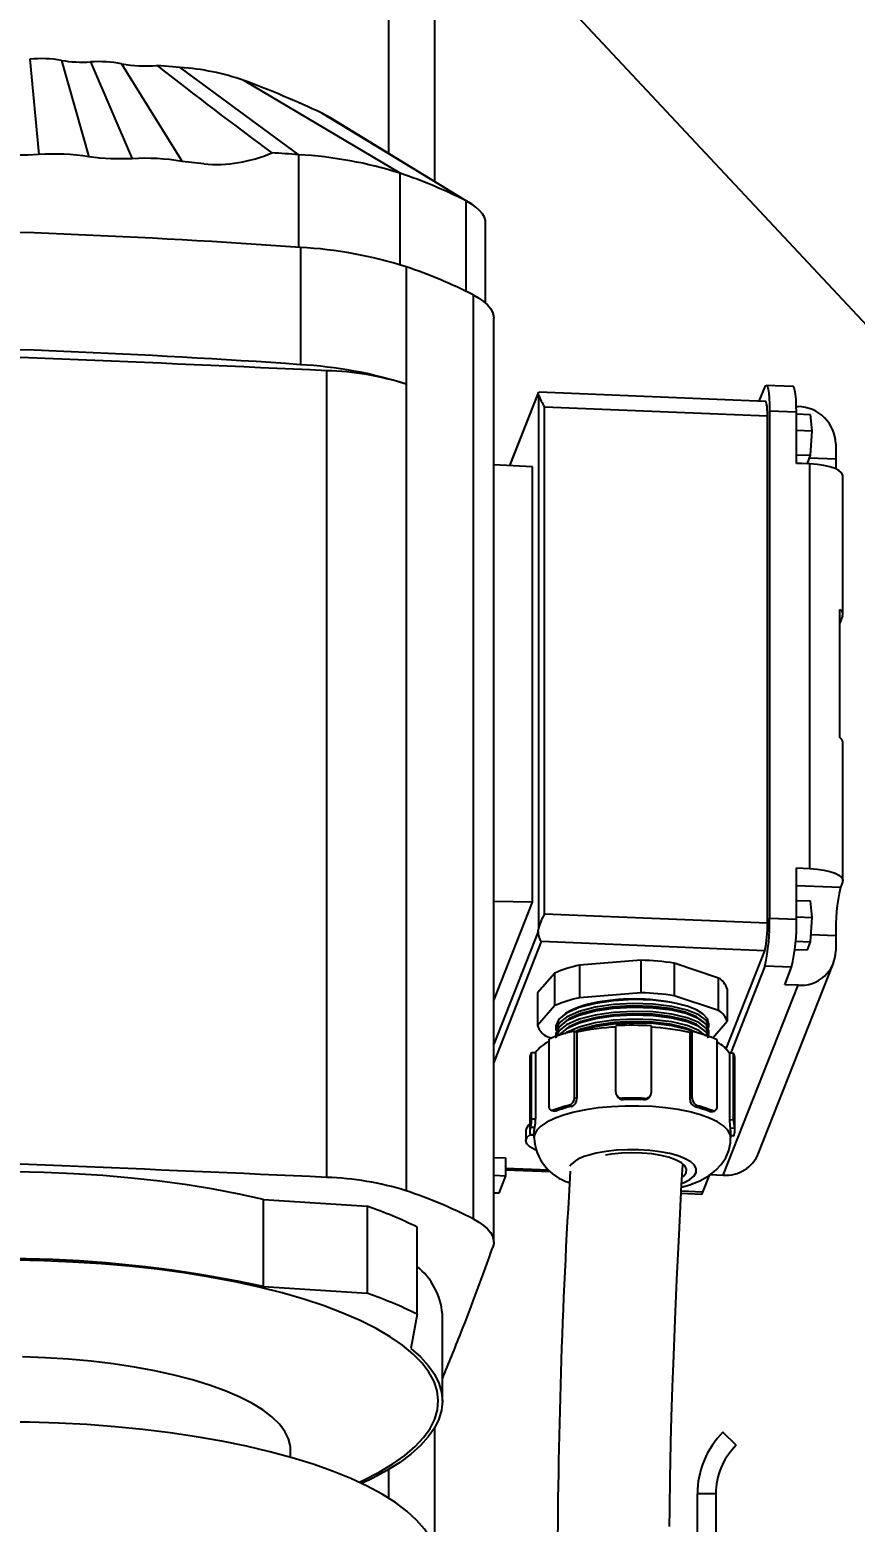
# Model space of a CAD drawing. Header units: feet. Extents: x -17 to 453, y -41 to 31.
# Drawn here: x 50.478 to 50.766, y 5.074 to 5.596 of the extents above; entities that cross this region are included whole.
import ezdxf
from ezdxf import colors
from ezdxf.entities.mleader import LeaderData, LeaderLine
from ezdxf.enums import TextEntityAlignment as Align
from ezdxf.math import Vec2, Vec3

# ---------------------------------------------------------------- set-up
doc = ezdxf.new("R2018")
doc.units = ezdxf.units.FT
doc.header["$MEASUREMENT"] = 0
doc.layers.add('G-ANNO-TEXT', color=1, linetype='Continuous')
doc.styles.add('NEI-A', font='arial.ttf')
doc.styles.get("Standard").update_dxf_attribs({"font": 'arial.ttf'})

# ---------------------------------------------------------------- blocks, each defined once
blk = doc.blocks.new('DETAIL_TITLE')
at = {"style": 'NEI-A', "flags": 8}
blk.add_attdef('#', text='', height=0.2, dxfattribs=at).set_placement((0.5922, -0.5109), align=Align.MIDDLE_CENTER)
at = {"lineweight": 30, "style": '', "flags": 104}
blk.add_attdef('DETAIL_TITLE', text='', height=0.2, dxfattribs=at).set_placement((0.909896588761212, -0.5251383791434918), align=Align.BOTTOM_LEFT)
at = {"style": 'NEI-A'}
for tag, p in [('SCALE:', (0.9386493124493107, -0.7379200523425924)), ('1"_=_', (1.547398728572484, -0.7379200523425924))]:
    blk.add_attdef(tag, text='', height=0.1, dxfattribs=at).set_placement(p, align=Align.BOTTOM_LEFT)

msp = doc.modelspace()

# ---------------------------------------------------------------- linework, layer by layer
for p, q in [((50.60309972655814, 6.140817987176222), (50.60309972655814, 5.553208377279431)), ((50.61935684085834, 5.543241543991707), (50.61935684085834, 6.138117106595484)), ((50.66021250153087, 5.217973520533912), (50.66138581917958, 5.217699689490535)), ((50.66079916035523, 5.218031620325396), (50.66197495626903, 5.217757168278238)), ((50.71549448259905, 5.21753510911279), (50.71669153639239, 5.217799669662186)), ((50.71605537551643, 5.217470678532729), (50.71725168755523, 5.217735069456092)), ((50.65123046380573, 5.210883169584315), (50.65123046380573, 5.207295521475745)), ((50.65425322272259, 5.211921178846126), (50.65283009480185, 5.212008724567019)), ((50.65319910330012, 5.21505950915463), (50.65461891920069, 5.21497218912261)), ((50.72244897172089, 5.21469072922025), (50.72387520466053, 5.214766237242801)), ((50.72418317078689, 5.211712626512975), (50.72275360282693, 5.2116369503019)), ((50.65273172320251, 5.209513568739707), (50.65401640752974, 5.20958156002896)), ((50.65281743322471, 5.209384425827873), (50.65401640752974, 5.209447896152083)), ((50.65401640752974, 5.210613068876166), (50.65401640752974, 5.208334886308313)), ((50.7228985094598, 5.208334886308313), (50.7228985094598, 5.210613068876166)), ((50.7228985094598, 5.209290435755218), (50.72408482793772, 5.209217472123173)), ((50.7228985094598, 5.209155584496106), (50.72398077530376, 5.209089006277962)), ((50.72408482793772, 5.209217472123173), (50.72398077530376, 5.209089403030381)), ((50.63994863631861, 5.201498077403484), (50.64408020324113, 5.201326770922259)), ((50.64408020324113, 5.201326770922259), (50.64408020324113, 5.195048301919241)), ((50.63994863631861, 5.195219606962953), (50.64408020324113, 5.195048301919241)), ((50.65928272661599, 5.196974659968518), (50.64408020324113, 5.197605062184392)), ((50.64408020324113, 5.197188186081977), (50.6598187103816, 5.196535571480773)), ((50.71318007624799, 5.189358354751928), (50.71558418314559, 5.195461561249617)), ((50.71558418314559, 5.195461561249617), (50.72028698729849, 5.195266518623777)), ((50.64408020324113, 5.195048301919241), (50.64167610209358, 5.188945151484395)), ((50.55942210394216, 5.186742363375901), (50.59570319199305, 5.184393872254676)), ((50.55942210394216, 5.156247013763464), (50.55942210394216, 5.186742363375901)), ((50.64167610209358, 5.188945151484395), (50.63994863631861, 5.189016759545682)), ((50.70555811730947, 5.188944868295167), (50.71263010264716, 5.18865165388369)), ((50.71318007624799, 5.189358354751928), (50.70559581453915, 5.18967281985538)), ((50.59570319199305, 5.184393872254676), (50.59570319199305, 5.153898580142592)), ((50.61310561552131, 5.146597869911332), (50.61310561552131, 5.17709316202342)), ((50.55942210394216, 5.156247013763464), (50.59570319199305, 5.153898580142592)), ((50.61310561552131, 5.146597869911332), (50.61098695761292, 5.134614420274408)), ((50.62196548225209, 5.11611179079288), (50.62196548225209, 5.146607081467456)), ((50.61935684085834, 5.06436958304157), (50.61935684085834, 5.106966052445364)), ((50.72474868673242, 5.100668874265855), (50.72016750732053, 5.105250052240239)), ((50.56886548997818, 5.096476483472751), (50.56886548997818, 5.099070263900954)), ((50.60309972655814, 5.092181966307418), (50.60309972655814, 5.082226211899693)), ((50.71769445175288, 5.083638482316776), (50.71121568027947, 5.083638482316776)), ((50.71121568027947, 4.480181823305688), (50.71121568027947, 5.083638482316776)), ((50.71769445175288, 5.083638482316776), (50.71769445175288, 4.672887327283329))]:
    msp.add_line(p, q)
at = {"flags": 128}
for points in [[(50.66441741015024, 5.21633658906053), (50.66121894166284, 5.215173223284957), (50.65855064365561, 5.213876757135937), (50.65646445619502, 5.212472454829904), (50.65500098027847, 5.210987558595329), (50.65418867282931, 5.209451061546369), (50.65401640752974, 5.208329800402327)], [(50.66197495626903, 5.217757168278238), (50.66147242620725, 5.217684372834713), (50.66139166121517, 5.217719471048555)], [(50.71604808447201, 5.217503912297717), (50.71582059583597, 5.217454852998811), (50.71549448259905, 5.21753510911279)], [(50.65470386446823, 5.203988937954621), (50.65420144940715, 5.204211843812731), (50.65252509569358, 5.205204525548373), (50.65152153632916, 5.206288652966165), (50.65123464983123, 5.207416752339372), (50.65167693102595, 5.208539538680208), (50.65272539816397, 5.209535385810137)], [(50.65281557021336, 5.209414606324259), (50.65278584253225, 5.209397990160518), (50.65273172320251, 5.209513568739707)], [(50.7056691734861, 5.191088708482008), (50.70855255155375, 5.191921388305298), (50.71232394203182, 5.193456246594275), (50.71531527125718, 5.195160150163201), (50.71767031885584, 5.196996985917044), (50.71959633334053, 5.199055652272444), (50.72112074237833, 5.201367294294158), (50.72220458948194, 5.20391043416382), (50.72279610133585, 5.206620356674646), (50.72281995248117, 5.208319230400429)], [(50.70600461327984, 5.192427392825751), (50.70663959539863, 5.192699980424051), (50.70863484605513, 5.193788798432928), (50.71001705097655, 5.194973528463665), (50.7107441544066, 5.196218112046578), (50.71079405896064, 5.197484734076264), (50.71016535013009, 5.198734969943613), (50.7088769627803, 5.199930721354006), (50.70696824440099, 5.201035758774202), (50.70449699434432, 5.202016458874342), (50.7015384460687, 5.202843092535796), (50.69818240937126, 5.203490391229613), (50.69453089562358, 5.203938862337024), (50.69069485175161, 5.204174769024339), (50.68679081946537, 5.204190930935313), (50.68293742198768, 5.203986958505061), (50.67925171278164, 5.203568952520763), (50.67584577153017, 5.202949685247738), (50.67282301836335, 5.202147920487802)], [(50.70617461881564, 5.194693255943543), (50.70650530333042, 5.194989353997586), (50.70731933579009, 5.196132824651947), (50.70745164409621, 5.197305630547534), (50.70689748446986, 5.198465322050724), (50.70567680378258, 5.199570079156711), (50.70383380830371, 5.200579941997033), (50.70143507193886, 5.201458343223891), (50.69856729946629, 5.202173580019139), (50.69533412951748, 5.202699874975712), (50.69185239705421, 5.203018071851899), (50.68824796459337, 5.203116752515633), (50.68465110492868, 5.202992354820212), (50.68119180910213, 5.202649347980362), (50.67904219875513, 5.202308373777901)], [(50.55942210394216, 5.186742363375901), (50.55084979071339, 5.188648150674847), (50.54189994168436, 5.190361605051962), (50.53261350860463, 5.191874759833704), (50.52303297273301, 5.193180778228422), (50.51320220683681, 5.194273609761749), (50.50316619919013, 5.195148339591244), (50.49297089257286, 5.195800895254591), (50.482662891019, 5.196228283858551), (50.47228943681634, 5.196428583453923), (50.46189795625385, 5.196400889847693), (50.45153603662147, 5.196145315165547), (50.44125106395791, 5.195663048227226), (50.43109015980026, 5.194956233795795), (50.42109979018164, 5.194028152266245), (50.41132569663073, 5.192883041414394)], [(50.70150261185037, 5.072203199332179), (50.70155478191822, 5.07806942676102), (50.70160711873709, 5.082351059535352), (50.70164735748227, 5.085141407786191), (50.70167629165854, 5.086967785663818), (50.7017203196768, 5.089538281325156), (50.70182239429872, 5.094805303353203), (50.701981152766, 5.101795221315884), (50.70221485143984, 5.110550251970425), (50.70254401219534, 5.121122165757244), (50.70293404857171, 5.132093830604635), (50.70343134610162, 5.144598319666111), (50.70405072837534, 5.158690512713543), (50.70480620247825, 5.174431108554243), (50.70571048748782, 5.191886685406365), (50.70610159912076, 5.198954484718561)], [(50.71263010264716, 5.18865165388369), (50.71285176074767, 5.188766158643839), (50.71318007624799, 5.189358354751928)], [(50.63272665556703, 5.179983547946259), (50.63469633006773, 5.178860140601641), (50.63636835975494, 5.177686995453987), (50.63773095130684, 5.176472480241772), (50.6387744676647, 5.175225185517341), (50.63949157178384, 5.17395381395872), (50.63987716338313, 5.172667408933501), (50.63992851119598, 5.171375068434616), (50.63964529897045, 5.17008583726718)], [(50.61931533135545, 5.109852311280559), (50.62026683565271, 5.113137700172549), (50.62053988181629, 5.116436317020129), (50.6201332335887, 5.119733519359096), (50.61904867923079, 5.12301450084923), (50.61729111202243, 5.126264680839197), (50.61486835776123, 5.129469531865494), (50.61179123801318, 5.132614701840664), (50.60807348386191, 5.135686169304284), (50.60373171865869, 5.138670206047719), (50.59878531427158, 5.141553470552166), (50.59325639108535, 5.144323134489486), (50.58716962825035, 5.146966819471743), (50.58055221768225, 5.149472655989127), (50.57343369731103, 5.151829569474165), (50.56584584758031, 5.154026874924257), (50.55782261669692, 5.156054853342679), (50.54939976987879, 5.157904459924334), (50.54061497560542, 5.15956744624396), (50.53150744336567, 5.161036292693245), (50.52211786040748, 5.162304498857585), (50.51248815598629, 5.163366413890047), (50.50266132311404, 5.16421729257422), (50.49268129205841, 5.164853289574177), (50.48259260834078, 5.165271636248052), (50.47244031198559, 5.165470353146281)], [(50.61098695761292, 5.134614420274408), (50.61431524464128, 5.131643722174745), (50.6170564185925, 5.128610514006727), (50.6191994163992, 5.125527005969744), (50.6207356245089, 5.1224056885774), (50.62165890763422, 5.119258994842946), (50.62196548225209, 5.116099638093837), (50.62165415810529, 5.11294034028259), (50.62072616570128, 5.109793816174163)], [(50.56886548997818, 5.099070263900954), (50.56880004307943, 5.100246854757104), (50.56817023599218, 5.102899187792056), (50.56687617335781, 5.105526086984542), (50.56492646872879, 5.108110030540315), (50.56233410568422, 5.110633785604373), (50.55911631132906, 5.113080618137264), (50.55529451029386, 5.115434196601983), (50.55089412923351, 5.117678865090639), (50.54594448182667, 5.119799700824821), (50.54047849277386, 5.12178257884346), (50.53453251379661, 5.1236143258163), (50.52814615113622, 5.125282735856471), (50.52136188030151, 5.126776732958996), (50.51422483906742, 5.128086310625397), (50.50678255147358, 5.129202766177658), (50.49908455407176, 5.130118753946027), (50.49118203942388, 5.13082811133045), (50.4831276088504, 5.131326091677009), (50.47497485842789, 5.131609416028228)], [(50.48758761202399, 5.108431223184754), (50.47749301727035, 5.108738963622235), (50.46735762026812, 5.108827245347607), (50.45722666229291, 5.108695726233799), (50.44714540762056, 5.108344976971781), (50.4371588905254, 5.107776519883322), (50.4273116967791, 5.106992896483915), (50.41764781414969, 5.105997673232791), (50.40821038514998, 5.104795251781761), (50.39904158628695, 5.103390949475729), (50.39018236931014, 5.101791151728589), (50.38167227146042, 5.100002922458392), (50.37354932346948, 5.098034290151544), (50.3658497908083, 5.095893953173549), (50.35860809318658, 5.093591636271155), (50.35185653430116, 5.091137456631003), (50.34562528458584, 5.088542490258071), (50.33994217996023, 5.085818267410115), (50.33483258382882, 5.08297699684902), (50.3303193468309, 5.080031334401896), (50.32642261133913, 5.076994454836507), (50.32315977120953, 5.073879918172977), (50.32054540278088, 5.070701573370679)], [(50.61999507174691, 5.0611428574445), (50.61994774320856, 5.061573806757663), (50.61920405092743, 5.064854506496077), (50.61778663279149, 5.068111750404087), (50.61570179658916, 5.071331013893191), (50.61295889187737, 5.074497887375594), (50.60957016048076, 5.077598237265187), (50.60555071349135, 5.080618274977965), (50.60091850251853, 5.083544436181278), (50.59569426218863, 5.086363666858089), (50.58990128014357, 5.089063416119432), (50.58356542004088, 5.091631594516649), (50.57671501805322, 5.094056723542307), (50.56938064711688, 5.09632801181815), (50.56159510543168, 5.098435283219688), (50.55339307145891, 5.100369103376934), (50.5448112706723, 5.102120877425021), (50.53588798680514, 5.103682808316441), (50.52666309635038, 5.105047830695655), (50.51717776380882, 5.106209896963312), (50.5074743956888, 5.107163863713073), (50.49759632425437, 5.107905379605933), (50.48758761202399, 5.108431223184754)], [(50.59287732577582, 5.087724562149658), (50.5943885844835, 5.088435502231221), (50.59980481273311, 5.091228506998247), (50.60463396240583, 5.094132684380115), (50.6088544478701, 5.097134974609759), (50.61244743201118, 5.100222043355933), (50.61539688373141, 5.103380041659268), (50.61768959520028, 5.106594955246868), (50.61931533135545, 5.109852311280559)], [(50.62072616570128, 5.109793816174163), (50.61918525406291, 5.106672723033187), (50.617037627478, 5.103589554248268), (50.61429189949902, 5.100556800333022), (50.61095914469346, 5.09758660967395), (50.60705273764277, 5.094690910718734), (50.60258843919301, 5.091881403351168), (50.59758413770314, 5.089169331764746), (50.59373715726453, 5.087319441993866)]]:
    msp.add_lwpolyline(points, dxfattribs=at)
for centre, radius, start, end in [((50.65386862587934, 5.210705601314944), 0.002644125107003383, 119.3821992283045, 176.1493417433452), ((50.65646430669413, 5.210615932393612), 0.003891961313476134, 159.0309258172287, 196.4537309561705), ((50.64165397020874, 5.214908234357951), 0.01154611990737212, 345.4559533732389, 0.7506933115368057), ((50.65781725543727, 5.210600482049477), 0.003800866249468638, 159.6672067633056, 179.8102504346622), ((50.6437723406154, 5.214724857115685), 0.01084939326665651, 345.0237891093661, 1.306275206786466), ((50.73688135840352, 5.214588358471532), 0.01443274865798594, 179.5935982550122, 191.7998698206104), ((50.71916277494898, 5.210606536836369), 0.00373574120455503, 0.1001933231361671, 16.01120967743866), ((50.73705648722053, 5.214553278945305), 0.01318300985312357, 179.0744018727931, 192.4435828454948), ((50.72045045504446, 5.210610228358858), 0.003892095578356872, 339.0322518030558, 16.4537006983786), ((50.6712679443887, 5.209196672808948), 0.01721457368974416, 182.932981905828, 253.9525209676527), ((49.6502953866284, -15.02235354094211), 20.23827702526577, 87.3628464682873, 87.88842048652242), ((50.67503280282696, 5.191213169427813), 0.01115580158866512, 101.4249275850846, 139.4814703501536), ((50.72113622147266, 5.207665521855059), 0.01242805224518619, 266.0817922305777, 337.7422779350504), ((52.98459685962754, 5.052528294395795), 2.322350089749792, 176.4416213746552, 179.9260620076393), ((50.57842798223987, 5.091194427978111), 0.1033404893446899, 72.64112331089929, 88.31096036463074), ((50.55388582646113, 5.024944006394669), 0.1739342847316188, 63.04571751721258, 71.43599150928861), ((50.54457463373055, 5.038129582793328), 0.1549431248475693, 63.74942675070179, 70.73227081831998), ((49.84718210620606, 5.447821947938357), 0.8397233201233215, 338.4931801968776, 340.6858680472208), ((50.46781846257591, 4.735932029585182), 0.4301812560741204, 77.70518568433536, 97.5460594952113), ((50.59811818945698, 5.144634392510895), 0.02392875092204436, 4.728837258660618, 51.21972137293317), ((50.54456643993061, 5.007614756374727), 0.1549642685542875, 63.74990367393873, 70.73179395407927), ((49.82216682029468, 5.457618250999586), 0.8665883345229198, 337.3579647006425, 338.4969276101183), ((50.74177907149396, 5.083638459316633), 0.03056341271713347, 134.9999999245409, 180), ((50.74177907149396, 5.083638459316633), 0.0240846435911219, 134.9999999245409, 180)]:
    msp.add_arc(centre, radius, start, end)

# ---------------------------------------------------------------- next in the draw order: leaders
at = {"layer": 'G-ANNO-TEXT'}
ml = msp.add_multileader_mtext('Standard', dxfattribs=at)
ml.set_content('MOTOR PIERS TO BE BONDED TO GEAR RACK', color=256, style='NEI-A')
ml.set_leader_properties()
ml.build(insert=Vec2(0, 0))
ml.multileader.update_dxf_attribs({"dogleg_length": 0.2077561439778138, "arrow_head_size": 0.1731301199815115})
ctx = ml.context
ctx.base_point, ctx.char_height, ctx.arrow_head_size, ctx.landing_gap_size, ctx.plane_origin = Vec3(50.98341791876215, 5.487408972526907), 0.1, 0.1731301199815115, 0.06925204799260462, Vec3(51.13432622189447, 7.328582803145528)
notes = []
notes.append((ctx, [(0, (1, 1, 0), (50.77566177478434, 5.487408972526907), (1, 0), 0.2077561439778138, [(0, [(50.2776898710671, 6.019574078468606)], 0, [])])]))
ctx.mtext.insert, ctx.mtext.width, ctx.mtext.line_spacing_style, ctx.mtext.flow_direction = Vec3(51.05266996675476, 5.538261632827044), 1.692882673942701, 2, 5
ctx.mtext.has_bg_fill, ctx.mtext.bg_color, ctx.mtext.bg_scale_factor, ctx.mtext.bg_transparency, ctx.mtext.use_window_bg_color = 1, -1073741824, 1.5, 0, 1
for ctx, leaders in notes:
    for number, flags, end, landing, length, lines in leaders:
        leader = LeaderData()
        leader.index, (leader.has_last_leader_line, leader.has_dogleg_vector, leader.attachment_direction) = number, flags
        leader.last_leader_point, leader.dogleg_vector, leader.dogleg_length = Vec3(end), Vec3(landing), length
        for number, points, colour, breaks in lines:
            line = LeaderLine()
            line.index, line.vertices, line.color, line.breaks = number, Vec3.list(points), colors.encode_raw_color(colour), breaks
            leader.lines.append(line)
        ctx.leaders.append(leader)

# ---------------------------------------------------------------- next in the draw order: linework, layer by layer
for p, q in [((50.4776059134582, 5.586164234445578), (50.48071677441184, 5.552692819075775)), ((50.48865277726375, 5.585706213967484), (50.49829451650827, 5.551963963322551)), ((50.49878071072052, 5.585184777790511), (50.51337481138843, 5.551249915347052)), ((50.50972199813283, 5.584510969997682), (50.53086477920009, 5.550318724486059)), ((50.52210667083931, 5.583903063356372), (50.52205846254558, 5.583941383027341)), ((50.53021844076213, 5.583263958462476), (50.52205922730025, 5.583940818086402)), ((50.57168621566409, 5.552679254743131), (50.53021844076213, 5.583263958462476)), ((50.60719315924832, 5.546168722951217), (50.55253383222379, 5.578697757891849)), ((50.63031531512537, 5.536468541788132), (50.57982525800308, 5.567248459196863)), ((50.63275604399608, 5.535026881504487), (50.58287680734535, 5.565606497880337)), ((50.51337481138843, 5.551249915347052), (50.50588519525623, 5.551181981558152)), ((50.57168621566409, 5.520258395211584), (50.57168621566409, 5.552679254743131)), ((50.53843629883133, 5.549455582414668), (50.53086477920009, 5.550318724486059)), ((50.60719315924832, 5.51411828211403), (50.60719315924832, 5.546168722951217)), ((50.63031531512537, 5.50481124090874), (50.63031531512537, 5.536468541788132)), ((50.63710399623698, 5.500680116738916), (50.63710399623698, 5.528797696051738)), ((50.57229409786776, 5.520215328886692), (50.57229409786776, 5.479136367041162)), ((50.60926021634234, 5.513437354340322), (50.60926021634234, 5.189828244739839)), ((50.63272665556703, 5.503592713609583), (50.63272665556703, 5.179983547946259)), ((50.63994863631861, 5.171823030663932), (50.63994863631861, 5.495432194889744)), ((50.58147394254807, 5.47702010833487), (50.58147394254807, 5.194490016642758)), ((50.65547858393838, 5.469266633157536), (50.64543355448673, 5.443765834413048)), ((50.6455573872412, 5.443759277935603), (50.65547547891947, 5.468937923779796)), ((50.65556064843838, 5.468518674350426), (50.65556064843838, 5.281436144007055)), ((50.73510165356026, 5.466205846383987), (50.65589989475531, 5.469489878267709)), ((50.73286319942197, 5.466298647636899), (50.73478740839565, 5.471183496461466)), ((50.74474299030232, 5.471500222766197), (50.73533733024617, 5.471890197329706)), ((50.65768219286438, 5.286714525229304), (50.65768219286438, 5.464304919302153)), ((50.73574900400439, 5.461067908329918), (50.65768219286438, 5.464304919302153)), ((50.73647023089863, 5.462898864672939), (50.73647023089863, 5.28530847347511)), ((50.74587589670482, 5.462508891546941), (50.73647023089863, 5.462898864672939)), ((50.74585283906434, 5.46452183649877), (50.74649171970687, 5.464495386337619)), ((50.74587589670482, 5.444570423877696), (50.74587589670482, 5.462508891546941)), ((50.74587589670482, 5.46194642455748), (50.75085134451887, 5.461740133425605)), ((50.75140657940178, 5.455974281483327), (50.75085134451887, 5.461740133425605)), ((50.73574900400439, 5.28347751713209), (50.73574900400439, 5.461067908329918)), ((50.74587589670482, 5.456203631693196), (50.75140657940178, 5.455974281483327)), ((50.75085134451887, 5.447389427428126), (50.75140657940178, 5.455974281483327)), ((50.75965961618529, 5.451392483942668), (50.75965961618529, 5.446010954279458)), ((50.74587589670482, 5.447595718560001), (50.75085134451887, 5.447389427428126)), ((50.74974093225344, 5.444570537440891), (50.75085134451887, 5.447389427428126)), ((50.75965961618529, 5.446010954279458), (50.75045865737633, 5.446392451853821)), ((50.65351716073796, 5.443337202364011), (50.63994863631861, 5.444056789060758)), ((50.65351716073796, 5.29086062824039), (50.65351716073796, 5.443337202364011)), ((50.74587589670482, 5.444730708979272), (50.74974093225344, 5.444570537440891)), ((50.75057870085773, 5.444375437314696), (50.74587589670482, 5.444570423877696)), ((50.75057870085773, 5.302661922517492), (50.75057870085773, 5.444375437314696)), ((50.76217082323542, 5.391669484879051), (50.76217082323542, 5.44010324322287)), ((50.76104944565316, 5.348555988137649), (50.76104944565316, 5.393401986247216)), ((50.76206371733284, 5.391123520490135), (50.76104944565316, 5.388548447800913)), ((50.76217082323542, 5.298389726988157), (50.76217082323542, 5.346823373206293)), ((50.74587589670482, 5.302856909080491), (50.75057870085773, 5.302661922517492)), ((50.74587589670482, 5.284918497474093), (50.74587589670482, 5.302856909080491)), ((50.76134249618863, 5.296012695568047), (50.74587589670482, 5.296654060225707)), ((50.76206371733284, 5.297843651911068), (50.76134249618863, 5.296012695568047)), ((50.65351716073796, 5.29086062824039), (50.63994863631861, 5.29112632010918)), ((50.63994863631861, 5.256414899621861), (50.65351716073796, 5.29086062824039)), ((50.74587589670482, 5.291531441702476), (50.75085134451887, 5.291325150570598)), ((50.75140657940178, 5.285559242565478), (50.75085134451887, 5.291325150570598)), ((50.73574900400439, 5.28347751713209), (50.65768219286438, 5.286714525229304)), ((50.73647023089863, 5.28530847347511), (50.74587589670482, 5.284918497474093)), ((50.74587589670482, 5.285788592775349), (50.75140657940178, 5.285559242565478)), ((50.75085134451887, 5.276974444573119), (50.75140657940178, 5.285559242565478)), ((50.65547547891947, 5.28058447325555), (50.63994863631861, 5.241167254284571)), ((50.75101739403056, 5.279541944466205), (50.75965961618529, 5.279183618095521)), ((50.75965961618529, 5.279183618095521), (50.75965961618529, 5.27380208986982)), ((50.63994863631861, 5.234519891783984), (50.65672053975528, 5.277097880575186)), ((50.73478740839565, 5.273860869602947), (50.65672053975528, 5.277097880575186)), ((50.72126412525193, 5.239530041059476), (50.73478740839565, 5.273860869602947)), ((50.74533671591974, 5.274338106698126), (50.74974093225344, 5.274155497085536)), ((50.74559008546345, 5.277192547714463), (50.75085134451887, 5.276974444573119)), ((50.74974093225344, 5.274155497085536), (50.75085134451887, 5.276974444573119)), ((50.69154928970746, 5.270558410294454), (50.66993322325661, 5.26877509874172)), ((50.66993322325661, 5.26877509874172), (50.66993322325661, 5.257384183027442)), ((50.69154928970746, 5.259167550643022), (50.69154928970746, 5.270558410294454)), ((50.70309415829722, 5.269503275990806), (50.70309415829722, 5.258112360276533)), ((50.71866248740086, 5.264321370293855), (50.70309415829722, 5.269503275990806)), ((50.73478740839565, 5.268479396002581), (50.72275942186237, 5.237944598274799)), ((50.73263825230142, 5.202958106174043), (50.75884304221015, 5.269482759865808)), ((50.74419301670149, 5.26808936537623), (50.73478740839565, 5.268479396002581)), ((50.66134427517646, 5.26605884400481), (50.65529651482909, 5.259093569254773)), ((50.66134427517646, 5.254667929728043), (50.66134427517646, 5.26605884400481)), ((50.71866248740086, 5.252930453142069), (50.71866248740086, 5.264321370293855)), ((50.74178890980392, 5.261986216378894), (50.74419301670149, 5.26808936537623)), ((50.65529651482909, 5.259093569254773), (50.65529651482909, 5.247702653540495)), ((50.69154928970746, 5.259167550643022), (50.66993322325661, 5.257384183027442)), ((50.71866248740086, 5.252930453142069), (50.70309415829722, 5.258112360276533)), ((50.72028698729849, 5.195266518623777), (50.74649171970687, 5.261791172315542)), ((50.7216183791603, 5.260549979815789), (50.7216183791603, 5.249159065539022)), ((50.74649171970687, 5.261791172315542), (50.74178890980392, 5.261986216378894)), ((50.66134427517646, 5.254667929728043), (50.65529651482909, 5.247702653540495)), ((50.66822158157804, 5.253391301199892), (50.66744663210646, 5.253050554123812)), ((50.66172351298705, 5.247403729344235), (50.66172351298705, 5.246037012142191)), ((50.66393367120295, 5.25083928758866), (50.66520575145339, 5.252036112818095)), ((50.66520575145339, 5.252036112818095), (50.66412501511876, 5.250992055956939)), ((50.66822158157804, 5.250657468605889), (50.66744663210646, 5.250316722967314)), ((50.66822155282786, 5.247923638886901), (50.66744663210646, 5.247582891810818)), ((50.68267839440948, 5.224382262330645), (50.68267839440948, 5.247619684847491)), ((50.69514049708772, 5.224330547953063), (50.69514049708772, 5.247567971907417)), ((50.71519143850269, 5.247403956470615), (50.71519143850269, 5.248467737389449)), ((50.71658313673193, 5.243359925206425), (50.7216183791603, 5.249159065539022)), ((50.65825242958866, 5.24393126449994), (50.66016977302053, 5.243293065236566)), ((50.65932692138527, 5.219690817371939), (50.65932692138527, 5.242928241326293)), ((50.66172351298705, 5.244669898187738), (50.66172351298705, 5.243895772408699)), ((50.66825164851122, 5.222513269505878), (50.66825164851122, 5.245750692022725)), ((50.66825164851122, 5.245750692022725), (50.66906531296866, 5.245363205786873)), ((50.66906531296866, 5.245363205786873), (50.66906531296866, 5.222125781832519)), ((50.70941513155921, 5.245579895857107), (50.7085712046674, 5.245199302475756)), ((50.7085712046674, 5.245199302475756), (50.7085712046674, 5.22196187995891)), ((50.70941513155921, 5.222342471902753), (50.70941513155921, 5.245579895857107)), ((50.71519143850269, 5.244670123876611), (50.71519143850269, 5.246036785015809)), ((50.71811449181206, 5.219446886510733), (50.71811449181206, 5.242684309027579)), ((50.65319910330012, 5.21505950915463), (50.65319910330012, 5.238296931671469)), ((50.65319910330012, 5.238296931671469), (50.65461891920069, 5.238209611639455)), ((50.65461891920069, 5.238209611639455), (50.65461891920069, 5.21497218912261)), ((50.72387520466053, 5.238003661197153), (50.72244897172089, 5.237928151737096)), ((50.72244897172089, 5.237928151737096), (50.72244897172089, 5.21469072922025)), ((50.72387520466053, 5.214766237242801), (50.72387520466053, 5.238003661197153)), ((50.65257132597524, 5.236128675398371), (50.65257132597524, 5.210613068876166)), ((50.72434356801415, 5.210613068876166), (50.72434356801415, 5.236128675398371)), ((50.66825164851122, 5.222513269505878), (50.66906531296866, 5.222125781832519)), ((50.68290396253381, 5.223425583001857), (50.68313664920151, 5.222962870495174)), ((50.68506843097133, 5.222204003871607), (50.68530168114246, 5.221740216108374)), ((50.69248935143501, 5.221710374864058), (50.69275905682825, 5.222172127114886)), ((50.69458425019866, 5.222799871377065), (50.69485344383877, 5.223260663372043)), ((50.7085712046674, 5.22196187995891), (50.70941513155921, 5.222342471902753)), ((50.66712238763093, 5.219385054946512), (50.66630680841183, 5.219773390750037)), ((50.71132295293305, 5.219586599424465), (50.71047704802918, 5.219205157912947))]:
    msp.add_line(p, q)
at = {"flags": 128}
for points in [[(50.58287335732434, 5.565608307703863), (50.58287070080814, 5.565610341778756), (50.57982525800308, 5.567248459196863)], [(50.48071677441184, 5.552692819075775), (50.47689969415539, 5.552510039837152), (50.47305279421727, 5.552543046475749)], [(50.50588519525623, 5.551181981558152), (50.50209097138904, 5.551466040476345), (50.49829451650827, 5.551963963322551)], [(50.63710399623698, 5.528797696051738), (50.63703679557754, 5.529591323074593), (50.63667434786924, 5.530800581317278), (50.63600028276234, 5.531995596723183), (50.63501935553582, 5.533168117992043), (50.6337385467322, 5.534309781697891), (50.63216681490606, 5.535412447228632), (50.63031531512537, 5.536468541788132)], [(50.63272665556703, 5.503592713609583), (50.63469633006773, 5.502469248764612), (50.63636835975494, 5.501296161117308), (50.63773095130684, 5.500081589842251), (50.6387744676647, 5.498834239054981), (50.63949157178384, 5.497562923559197), (50.63987716338313, 5.49627657459682), (50.63994863631861, 5.495432194889744)], [(50.65547547891947, 5.468937923779796), (50.65552701648347, 5.469357062521), (50.65589681848656, 5.469426239754977)], [(50.73478740839565, 5.471183496461466), (50.73511571814596, 5.47177569256956), (50.73543137781917, 5.471862615849156), (50.73572232959187, 5.471440878092123), (50.73597733789556, 5.470526644084442), (50.73618662192068, 5.469155066665289), (50.73634216036834, 5.467378932593784), (50.73643790420167, 5.465266516348406), (50.73647023089863, 5.462898864672939)], [(50.74587589670482, 5.462508891546941), (50.74584356425782, 5.464876541784895), (50.74574776867416, 5.46698895803028), (50.74559229347689, 5.468765092101785), (50.74538300370175, 5.470136670958444), (50.74512798964803, 5.471050791402932), (50.74483703787532, 5.471472641285651), (50.74474299030232, 5.471500222766197)], [(50.73574900400439, 5.461067908329918), (50.73573052339179, 5.462420835510438), (50.73567581755849, 5.463627947552547), (50.73558696801715, 5.464642896298857), (50.73546737303849, 5.465426575761102), (50.73532162115047, 5.465949028256768), (50.73515539913771, 5.466190020850069), (50.73510165356026, 5.466205846383987)], [(50.75965961618529, 5.446010954279458), (50.7596920003826, 5.443643302603997), (50.75973020361537, 5.442591956135926)], [(50.76217082323542, 5.44010324322287), (50.76213905429184, 5.440401205725777), (50.76170539239966, 5.441233715923035), (50.76077951600854, 5.442022706980145), (50.75939692008475, 5.442738110526408), (50.75761078095231, 5.443352123704924), (50.75548977702959, 5.443841342435602), (50.75311534031279, 5.444186780102758), (50.75057870085773, 5.444375437314696)], [(50.75057870085773, 5.302661922517492), (50.75311534031279, 5.302473263868047), (50.75548977702959, 5.302127714075203), (50.75761078095231, 5.301638607470208), (50.75939692008475, 5.301024483603518), (50.76077951600854, 5.300309190745432), (50.76170539239966, 5.299520201125834), (50.76213905429184, 5.298687690928572), (50.76206371733284, 5.297843651911068)], [(50.71489850296791, 5.246654867781624), (50.71518736747789, 5.247261191725789), (50.71436684322865, 5.249429334435696), (50.71171891759556, 5.251446744289732), (50.70760141525873, 5.253118206160996), (50.70222418374671, 5.254391272542447), (50.69570640978567, 5.255184843502462), (50.68867733120939, 5.255389550499686), (50.68186900797811, 5.255014441214248), (50.67549422588829, 5.254086132558314), (50.66979699342659, 5.252591628015198), (50.66541591523387, 5.250658995240189), (50.66272503683906, 5.248504530426116), (50.66172752076147, 5.246195317794205), (50.66178073158567, 5.246039159780278)], [(50.71489850296791, 5.243921092687968), (50.71518736747789, 5.244527360569291), (50.71436684322865, 5.2466955032792), (50.71171891759556, 5.248712913133236), (50.70760141525873, 5.250384375004503), (50.70222418374671, 5.251657441385952), (50.69570640978567, 5.252451012345967), (50.68867733120939, 5.25265571934319), (50.68186900797811, 5.252280610057751), (50.67549422588829, 5.251352301401816), (50.66979699342659, 5.2498577968587), (50.66541591523387, 5.247925221584046), (50.66272503683906, 5.245770755332462), (50.66172752076147, 5.243461488075219), (50.66178073158567, 5.243305384686623)], [(50.70760921230623, 5.254482493973237), (50.70223723632623, 5.255755673917877), (50.69572563215278, 5.256550090133041), (50.68870220011092, 5.256756608391301), (50.6818930833748, 5.256383533180754), (50.67551598977089, 5.255457146474027), (50.66981478978501, 5.253964336753745), (50.66542851931066, 5.252033060987003), (50.66273179313022, 5.249879442865586), (50.66172794626407, 5.247570458797572), (50.66178356060291, 5.247405990545507)], [(50.71513135638664, 5.246034582752392), (50.71437300151617, 5.248054815873626), (50.71173117667024, 5.250073017794987), (50.70761876311443, 5.251745723111329), (50.70224548762651, 5.253020429690272), (50.69573032418138, 5.253815921161989), (50.68870220011092, 5.254022775797294), (50.6818930833748, 5.253649702024259), (50.67551598977089, 5.252723371380373), (50.66981478978501, 5.251230561660089), (50.66542851931066, 5.249299285893349), (50.66273179313022, 5.247145613146602), (50.66172794626407, 5.244836683703918), (50.66178356060291, 5.244672159389015)], [(50.71346334597389, 5.248749706169905), (50.71343553305444, 5.248823236180405), (50.71088539251711, 5.250763950629654), (50.70691822484623, 5.252371773988186), (50.70173625877391, 5.253595670382557), (50.69545440300026, 5.254357079959123), (50.68867902171969, 5.254550936640237), (50.68211570173116, 5.254186226293156), (50.67596977103566, 5.253288269197144), (50.67047630831546, 5.251843894896963), (50.66625107907229, 5.249977163273472), (50.66365492675464, 5.247896735910491), (50.66364576694883, 5.247875541281354)], [(50.70949278578234, 5.251013533775298), (50.70692223837069, 5.252055838313277), (50.70174117505386, 5.253280130022555), (50.69545988278364, 5.254041992414377), (50.68868473150448, 5.254236301910753), (50.68212124476493, 5.253872042941422), (50.67597474481595, 5.252974538660672), (50.67048040809046, 5.251530615738238), (50.66839983841409, 5.25061180326516)], [(50.71516018706228, 5.248429984096925), (50.71474228601613, 5.250014069873332), (50.71328525588884, 5.251647381699662), (50.7108770204661, 5.253155564138607), (50.70760909730554, 5.254482550036078)], [(50.71513135638664, 5.243300751595894), (50.71437300151617, 5.24532098615464), (50.71173117667024, 5.247339185200984), (50.70761876311443, 5.249011891954831), (50.70224548762651, 5.250286598533776), (50.69573032418138, 5.251082146068333), (50.68870220011092, 5.251288944640802), (50.6818930833748, 5.250915870867763), (50.67551598977089, 5.249989540223881), (50.66981478978501, 5.248496730503593), (50.66542851931066, 5.246565454736851), (50.66273179313022, 5.244411781990104), (50.66259363128845, 5.244094036491669)], [(50.71346334597389, 5.246015931076254), (50.71343553305444, 5.246089461086749), (50.71088539251711, 5.248030119473158), (50.70691822484623, 5.249637942831695), (50.70173625877391, 5.250861895288901), (50.69545440300026, 5.251623248802625), (50.68867902171969, 5.251817105483742), (50.68211570173116, 5.251452395136662), (50.67596977103566, 5.250554438040647), (50.67047630831546, 5.249110119803307), (50.66625107907229, 5.247243332116975), (50.66365492675464, 5.245162904753995), (50.66364576694883, 5.245141710124857)], [(50.71419315767043, 5.244094036491669), (50.71171891759556, 5.245979080539232), (50.70760141525873, 5.247650543848007), (50.70222418374671, 5.248923669167315), (50.69570640978567, 5.249717179751963), (50.68867733120939, 5.249921888186693), (50.68186900797811, 5.249546778901255), (50.67549422588829, 5.248618527745673), (50.66979699342659, 5.24712396570221), (50.66541591523387, 5.245191390427548), (50.66488227173251, 5.244764113949268)], [(50.70949278578234, 5.248279702618801), (50.70692223837069, 5.249322007156781), (50.70174117505386, 5.25054630030357), (50.69545988278364, 5.251308161257883), (50.68868473150448, 5.251502470754255), (50.68212124476493, 5.251138269285274), (50.67597474481595, 5.250240707504174), (50.67048040809046, 5.248796786019254), (50.66839983841409, 5.247877972108663)], [(50.7110589573246, 5.245164205699421), (50.71088539251711, 5.245296288316665), (50.70691822484623, 5.246904111675198), (50.70173625877391, 5.248128064132411), (50.69545440300026, 5.248889475146482), (50.68867902171969, 5.249083275764756), (50.68211570173116, 5.248718621480515), (50.67596977103566, 5.247820606884156), (50.67047630831546, 5.246376288646816), (50.66864085688255, 5.245565369831104)], [(50.70937731932883, 5.24556282687811), (50.70761876311443, 5.246278060798339), (50.70224548762651, 5.247552767377281), (50.69573032418138, 5.248348314911835), (50.68870220011092, 5.248555113484306), (50.6818930833748, 5.24818209577411), (50.67551598977089, 5.247255709067383), (50.66981478978501, 5.245762900784607), (50.66897499141836, 5.245393159156873)], [(50.70949278578234, 5.245545871462305), (50.70692223837069, 5.246588176000285), (50.70174117505386, 5.247812469147073), (50.69545988278364, 5.248574330101386), (50.68868473150448, 5.248768639597763), (50.68212124476493, 5.248404438128782), (50.67597474481595, 5.247506874910171), (50.67048040809046, 5.246062954862756), (50.66898381197208, 5.245402032898438)], [(50.71042301494997, 5.250709352609503), (50.71003586509117, 5.250879529208841), (50.70964832423, 5.251049930059549)], [(50.71042301494997, 5.247975521453005), (50.71003586509117, 5.248145696614838), (50.70964832423, 5.248316098903052)], [(50.7228985094598, 5.208331099910247), (50.72269267545571, 5.20955471311539), (50.72183620198745, 5.211088724711709), (50.72033011256126, 5.212569099981236), (50.71820362310512, 5.213967072936208), (50.71549816262148, 5.215255399910637), (50.71226640718127, 5.216409043814478), (50.7085712046674, 5.217405513385698), (50.70448455701855, 5.218225419506163), (50.70008593546893, 5.218852883454133), (50.69546095229015, 5.21927558002951), (50.69069965303085, 5.219485318307386), (50.68589478000606, 5.219478083325805), (50.68113969653461, 5.219253876522275), (50.67652709318126, 5.21881721886184), (50.6721466992427, 5.218176531270803), (50.66808378773849, 5.217344248199927), (50.66441741015024, 5.21633658906053)]]:
    msp.add_lwpolyline(points, dxfattribs=at)
for centre, radius, start, end in [((50.48128752863929, 5.541507615177345), 0.04480807696152166, 80.54173765609218, 94.71575899247422), ((50.4960313487194, 5.630403250231963), 0.04530195738374027, 260.6236337854597, 273.47661288732), ((50.50159930889348, 5.54178720631832), 0.04348903782822759, 79.23787027378634, 93.71895066430831), ((50.51792503836174, 5.628247161032993), 0.04449882620056759, 259.3746984186173, 275.3279650029031), ((51.62277672092491, 6.988579600358962), 1.784542163150453, 231.9186220600323, 233.5395665342438), ((50.52400987493502, 5.496110539460215), 0.08737427987659085, 70.94612197277442, 85.92529100450179), ((50.41084988698174, 5.202717392457439), 0.4017904608069937, 65.13030766488096, 69.35165054181611), ((50.48646682669535, 5.479041560463534), 0.07387537440036403, 80.78711092653462, 94.4641042752719), ((50.51825299735991, 5.478156595571681), 0.07325592298313184, 80.08653400838352, 93.8182073135852), ((50.54280046042099, 5.597904919040902), 0.0486454949072278, 264.8528615969574, 293.6072201476431), ((50.37887817993675, 2.836290067641821), 2.723223301431568, 85.93998132171599, 86.1383325943684), ((50.56365381347483, 5.408793766275178), 0.1441095196791378, 72.41461220526433, 86.80477964191196), ((50.55263128381753, 5.383702483588261), 0.1713834214789355, 63.0459225113926, 71.43613899004085), ((50.37121319348606, 2.673266826697704), 2.85404087283954, 85.9598896019673, 89.29131629314293), ((50.56393204041999, 5.370416862330059), 0.1500316771984204, 72.41477767471362, 86.80494873665192), ((50.55387802941361, 5.34853364062649), 0.1739552291504545, 63.04634466994385, 71.43559928480408), ((49.65035104121749, -14.73833264485443), 20.23678523795892, 87.36280971878726, 87.88842240816986), ((50.37122189328907, 2.632350783469795), 2.853877745273391, 85.95983332388349, 89.29145055924567), ((50.56393014290845, 5.329327569109079), 0.150042099856029, 72.41528012489056, 86.80444614980905), ((50.57842838474231, 5.373725702739927), 0.1033392926156275, 72.64114791735737, 88.31116237052994), ((50.64989169464897, 5.467585276913486), 0.005745282098614097, 9.34989536884206, 13.61733259559852), ((50.7452752767954, 5.511047291903319), 0.09928442471290327, 205.3629784057839, 208.0857578334442), ((50.74614613685132, 5.450980029617194), 0.0135197737868153, 1.748222158251338, 88.53528419807509), ((50.76016330200413, 5.391642525839799), 0.001970013851108536, 344.7249605148354, 63.26804303714501), ((50.75986292017398, 5.346558855782162), 0.002323013928744635, 6.538337327775621, 59.28470168440059), ((50.82477307040401, 5.281171063079482), 0.06514377906186689, 166.8307201334352, 181.7482841334596), ((50.67452069320682, 5.276881072629232), 0.01949953345585567, 149.7156489030604, 166.4909480808066), ((50.67136033595161, 5.283320459237677), 0.06514023951917304, 346.8305054798641, 1.748879763384717), ((50.68076661701154, 5.282930586737288), 0.06513961702084668, 346.8302349638583, 1.748807421453235), ((50.65969316986671, 5.280125008081155), 0.0042426448548731, 173.7828547092896, 225.5204394081233), ((50.61010365448117, 5.285552050709159), 0.04564295569949972, 353.751804101404, 354.8262566872382), ((50.69854291931775, 5.282341461147903), 0.03722342166948789, 346.8306823375987, 1.748931544899192), ((50.74739223844347, 5.274027530055866), 0.01226944949426624, 265.7909773367347, 358.9471828858707), ((50.67851472504138, 5.22670238852905), 0.04293896897499215, 101.528388453732, 113.5707027267125), ((50.68899366938676, 5.178908422208307), 0.0916856122518394, 81.15326864925986, 88.4027431368729), ((50.71525686815133, 5.258608095234413), 0.006651296619619653, 16.97508684533543, 59.20127993549752), ((50.68899282988163, 5.167513291718352), 0.09168990659623641, 81.15315891673461, 88.40229665355763), ((50.67851472504138, 5.215311474252283), 0.04293896897499215, 101.528388453732, 113.5707027267125), ((50.68139247957476, 5.22300969303045), 0.03323466786699883, 95.93651769431582, 119.1464400244257), ((50.68196609156961, 5.223837922326631), 0.03247683786820367, 97.09426076257182, 114.6907807609534), ((50.68919949764081, 5.18818649761212), 0.06880465060629683, 74.48068000108424, 99.40572351079985), ((50.71525686815133, 5.247217180957641), 0.00665129661960948, 16.97508684533543, 59.20127993549752), ((50.66165820408914, 5.249644706310402), 0.006651519810333979, 196.9760147667064, 239.2008841030183), ((50.68845499460476, 5.138078508755164), 0.1096933832380001, 86.50581639542405, 93.01866590699055), ((50.67770652886725, 5.200332480614314), 0.0463919019038749, 101.7595263387525, 113.339670745914), ((50.68700458276778, 5.161226522539765), 0.08602789734477757, 92.72736027936341, 102.0361388484629), ((50.69022083611354, 5.163579688439471), 0.08365702437131677, 77.32899873745183, 86.81326201303372), ((50.70007279663888, 5.202996447407648), 0.04359620706177567, 65.55393695500373, 77.62597836208188), ((50.65679920023454, 5.236079591661818), 0.004228152684634417, 148.3706030740661, 179.3348449086318), ((50.66369254348383, 5.231996774973817), 0.01099681852368646, 113.3901128109554, 145.6000207793939), ((50.71347172377493, 5.232265231171949), 0.01061412355618843, 32.24406492557072, 64.06097998283344), ((50.72020645805785, 5.236091232607743), 0.004137274688869934, 0.5185664066315199, 27.53197540167088), ((50.66538034551714, 5.222491206621456), 0.002871384090850792, 288.8234117991315, 0.4402552201117588), ((50.66623785399172, 5.222071143562124), 0.002827979827529753, 288.2268020741588, 1.107051408223234), ((50.6849237600899, 5.224445597529028), 0.002246258318482772, 181.6157279413673, 273.6926068233296), ((50.68509453613039, 5.223846865068614), 0.002116807812009059, 204.3020294868601, 275.6157900899082), ((50.68845706461737, 5.112006369279655), 0.1102497233731138, 87.76372458600406, 91.76131872843132), ((50.68845639186327, 5.115956154594629), 0.105831090752666, 87.81606868631074, 91.70817748376024), ((50.69268311611556, 5.223829499962815), 0.002127964188651421, 264.7757293100083, 331.5966763795386), ((50.69294040718317, 5.224364999287969), 0.002200358692977256, 265.2723462074069, 359.1028861392346), ((50.71147400635338, 5.22193155858667), 0.00290296178914439, 179.4015442178753, 249.9140858637489), ((50.71226101939844, 5.222274302362417), 0.002846702278657418, 178.627805756818, 250.7599348856206), ((50.66052269292078, 5.219269078177396), 0.00126796474904408, 160.5725966746292, 282.5938579209981), ((50.67759630069566, 5.17449618026321), 0.04666345892786076, 104.000732889556, 111.0979520954239), ((50.67803879464165, 5.175914932407283), 0.04481985621151055, 104.0968527889011, 111.0025106049521), ((50.69970810641692, 5.178479173468011), 0.04212571720156115, 67.99147168766595, 75.18859164340482), ((50.70018304781061, 5.177160200244362), 0.04386452737887108, 67.89211646392238, 75.28793663100164), ((50.71685445213498, 5.219097157879931), 0.001307675451775091, 262.8434440651099, 15.51216073445378)]:
    msp.add_arc(centre, radius, start, end)

# ---------------------------------------------------------------- next in the draw order: block references
at = {"layer": 'G-ANNO-TEXT'}
ref = msp.add_blockref('DETAIL_TITLE', (9.901282352099509, 15.51620765287918), dxfattribs=at)
lines = msp.add_mtext('{\\LSTEEL SUPPORT POST GROUNDING (BELOW GRADE)}', dxfattribs={"layer": '0', "insert": (10.81117894086072, 15.29106927373569), "char_height": 7.505547066848568, "attachment_point": 1})
ref.add_attrib('DETAIL_TITLE', '', (10.81117894086072, 15.29106927373569)).embed_mtext(lines)
ref = msp.add_blockref('DETAIL_TITLE', (0.1559634606227167, 15.44212446861274), dxfattribs=at)
lines = msp.add_mtext('{\\LMECHANICAL COMPRESSION SPLIT BOLT "TEE" CONNECTION}', dxfattribs={"layer": '0', "insert": (1.065860049383931, 15.21698608946925), "char_height": 8.503692984807463, "attachment_point": 1})
ref.add_attrib('DETAIL_TITLE', '', (1.065860049383931, 15.21698608946925)).embed_mtext(lines)

doc.saveas('drawing.dxf')
